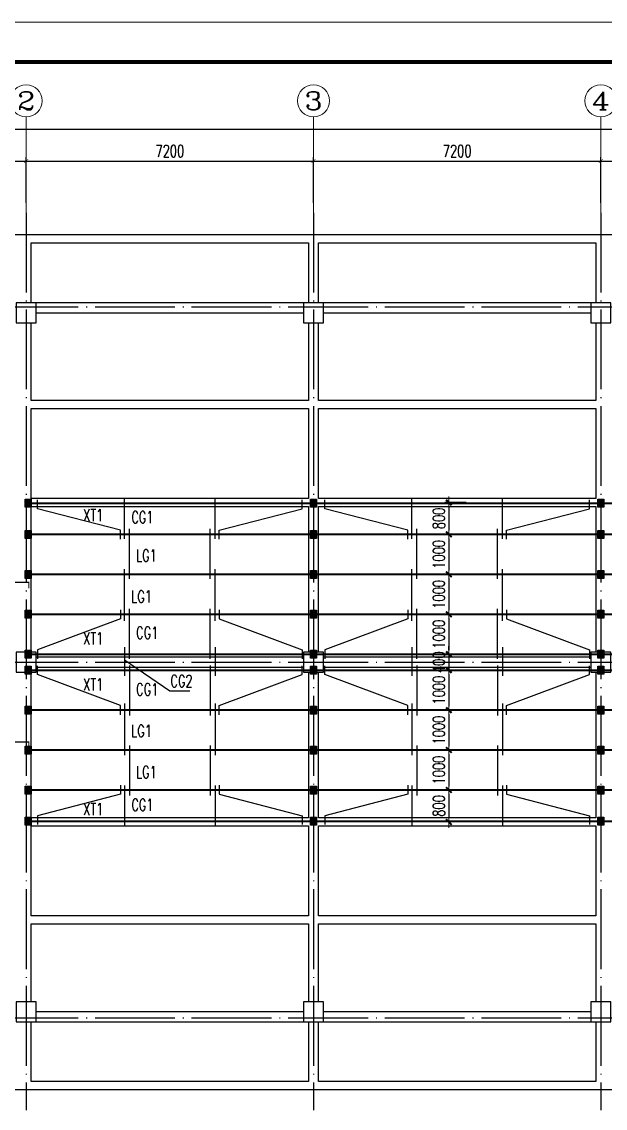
# Model space of a CAD drawing. Extents: x -21254 to 860439, y -324318 to 454338.
# Drawn here: x 185691 to 200316, y -185598 to -158393 of the extents above; entities that cross this region are included whole.
import ezdxf
from ezdxf.enums import TextEntityAlignment as Align

# ---------------------------------------------------------------- set-up
doc = ezdxf.new("R2010")
doc.units = 0
doc.header["$LTSCALE"] = 1000
doc.header["$MEASUREMENT"] = 0
doc.linetypes.add('DOTE', pattern=[2.42, 2, -0.2, 0.02, -0.2])
doc.layers.get('0').update_dxf_attribs({"linetype": 'CONTINUOUS'})
doc.layers.get('Defpoints').update_dxf_attribs({"linetype": 'CONTINUOUS', "lineweight": 5})
for name, color, linetype in [('AXIS_TEXT', 7, 'CONTINUOUS'), ('BEAM_CON', 4, 'CONTINUOUS'), ('BEAM_CONT', 4, 'CONTINUOUS'), ('COLU', 7, 'CONTINUOUS'), ('COLU_HATCH', 251, 'CONTINUOUS'), ('DIM_LIANG', 3, 'CONTINUOUS'), ('DIMENSION', 3, 'CONTINUOUS'), ('DOTE', 1, 'DOTE'), ('FSK_FREIN', 2, 'CONTINUOUS'), ('REIN', 1, 'CONTINUOUS')]:
    doc.layers.add(name, color=color, linetype=linetype)
doc.layers.add('DIM', color=3, linetype='CONTINUOUS', lineweight=5)
doc.layers.add('FRAME', color=3, linetype='CONTINUOUS', lineweight=5)
doc.styles.add('_TCH_AXIS', font='COMPLEX', dxfattribs={"bigfont": 'GBCBIG'})
doc.styles.add('COMPLEX', font='COMPLEX')
doc.styles.add('DXFS', font='txt.shx', dxfattribs={"width": 0.65, "bigfont": 'dxfs.shx'})
doc.styles.add('TSSD_Dimension', font='TXT.shx', dxfattribs={"width": 0.7, "bigfont": 'hztxt.shx'})
doc.dimstyles.new('TSSD_100_100$0', dxfattribs={"dimtxt": 300, "dimasz": 100, "dimexe": 100, "dimexo": 250, "dimgap": 100, "dimtad": 1, "dimdec": 0, "dimzin": 0, "dimdsep": 46, "dimtxsty": 'TSSD_Dimension', "dimblk1": '_tsdbk', "dimblk2": '_tsdbk', "dimsah": 1, "dimcen": 0, "dimdle": 100, "dimclrt": 7, "dimadec": 1, "dimazin": 0, "dimtfac": 1, "dimtdec": 0, "dimtix": 1, "dimtmove": 2, "dimatfit": 3, "dimldrblk": '_tsdbk', "dimfxl": 100, "dimtolj": 1, "dimtzin": 0, "dimarcsym": 0})

# ---------------------------------------------------------------- blocks, each defined once
blk = doc.blocks.new('_ARCHTICK')
at = {"color": 0, "linetype": 'ByBlock', "const_width": 0.15}
blk.add_lwpolyline([(-0.5, -0.5), (0.5, 0.5)], dxfattribs=at)
blk = doc.blocks.new('*D737')
at = {"layer": 'Defpoints', "color": 0, "ltscale": 0.5, "transparency": 16777216}
for p in [(185804, -161880), (178904, -163175), (185804, -163175)]:
    blk.add_point(p, dxfattribs=at)
at = {"layer": 'DIM', "color": 0, "lineweight": -2, "ltscale": 0.5, "transparency": 16777216}
for p, q in [((178904, -162925), (178904, -161780)), ((185804, -162925), (185804, -161780)), ((178804, -161880), (185904, -161880))]:
    blk.add_line(p, q, dxfattribs=at)
at = {"layer": 'DIM', "color": 0, "lineweight": -2, "ltscale": 0.5, "transparency": 16777216, "xscale": 100, "yscale": 100, "zscale": 100, "rotation": 180}
blk.add_blockref('_ARCHTICK', (178904, -161880), dxfattribs=at)
at = {"layer": 'DIM', "color": 0, "lineweight": -2, "ltscale": 0.5, "transparency": 16777216, "xscale": 100, "yscale": 100, "zscale": 100}
blk.add_blockref('_ARCHTICK', (185804, -161880), dxfattribs=at)
at = {"layer": 'DIM', "color": 3, "ltscale": 0.5, "transparency": 16777216, "insert": (182354, -161630), "char_height": 300, "attachment_point": 5, "style": 'TSSD_Dimension'}
blk.add_mtext('\\A1;6900', dxfattribs=at)
blk = doc.blocks.new('*D738')
at = {"layer": 'Defpoints', "color": 0, "ltscale": 0.5, "transparency": 16777216}
for p in [(193004, -161880), (185804, -163175), (193004, -163175)]:
    blk.add_point(p, dxfattribs=at)
at = {"layer": 'DIM', "color": 0, "lineweight": -2, "ltscale": 0.5, "transparency": 16777216}
for p, q in [((185804, -162925), (185804, -161780)), ((193004, -162925), (193004, -161780)), ((185704, -161880), (193104, -161880))]:
    blk.add_line(p, q, dxfattribs=at)
at = {"layer": 'DIM', "color": 0, "lineweight": -2, "ltscale": 0.5, "transparency": 16777216, "xscale": 100, "yscale": 100, "zscale": 100, "rotation": 180}
blk.add_blockref('_ARCHTICK', (185804, -161880), dxfattribs=at)
at = {"layer": 'DIM', "color": 0, "lineweight": -2, "ltscale": 0.5, "transparency": 16777216, "xscale": 100, "yscale": 100, "zscale": 100}
blk.add_blockref('_ARCHTICK', (193004, -161880), dxfattribs=at)
at = {"layer": 'DIM', "color": 3, "ltscale": 0.5, "transparency": 16777216, "insert": (189404, -161630), "char_height": 300, "attachment_point": 5, "style": 'TSSD_Dimension'}
blk.add_mtext('\\A1;7200', dxfattribs=at)
blk = doc.blocks.new('*D739')
at = {"layer": 'Defpoints', "color": 0, "ltscale": 0.5, "transparency": 16777216}
for p in [(200204, -161880), (193004, -163175), (200204, -163175)]:
    blk.add_point(p, dxfattribs=at)
at = {"layer": 'DIM', "color": 0, "lineweight": -2, "ltscale": 0.5, "transparency": 16777216}
for p, q in [((193004, -162925), (193004, -161780)), ((200204, -162925), (200204, -161780)), ((192904, -161880), (200304, -161880))]:
    blk.add_line(p, q, dxfattribs=at)
at = {"layer": 'DIM', "color": 0, "lineweight": -2, "ltscale": 0.5, "transparency": 16777216, "xscale": 100, "yscale": 100, "zscale": 100, "rotation": 180}
blk.add_blockref('_ARCHTICK', (193004, -161880), dxfattribs=at)
at = {"layer": 'DIM', "color": 0, "lineweight": -2, "ltscale": 0.5, "transparency": 16777216, "xscale": 100, "yscale": 100, "zscale": 100}
blk.add_blockref('_ARCHTICK', (200204, -161880), dxfattribs=at)
at = {"layer": 'DIM', "color": 3, "ltscale": 0.5, "transparency": 16777216, "insert": (196604, -161630), "char_height": 300, "attachment_point": 5, "style": 'TSSD_Dimension'}
blk.add_mtext('\\A1;7200', dxfattribs=at)
blk = doc.blocks.new('*D740')
at = {"layer": 'Defpoints', "color": 0, "ltscale": 0.5, "transparency": 16777216}
for p in [(207404, -161880), (200204, -163175), (207404, -163175)]:
    blk.add_point(p, dxfattribs=at)
at = {"layer": 'DIM', "color": 0, "lineweight": -2, "ltscale": 0.5, "transparency": 16777216}
for p, q in [((200204, -162925), (200204, -161780)), ((207404, -162925), (207404, -161780)), ((200104, -161880), (207504, -161880))]:
    blk.add_line(p, q, dxfattribs=at)
at = {"layer": 'DIM', "color": 0, "lineweight": -2, "ltscale": 0.5, "transparency": 16777216, "xscale": 100, "yscale": 100, "zscale": 100, "rotation": 180}
blk.add_blockref('_ARCHTICK', (200204, -161880), dxfattribs=at)
at = {"layer": 'DIM', "color": 0, "lineweight": -2, "ltscale": 0.5, "transparency": 16777216, "xscale": 100, "yscale": 100, "zscale": 100}
blk.add_blockref('_ARCHTICK', (207404, -161880), dxfattribs=at)
at = {"layer": 'DIM', "color": 3, "ltscale": 0.5, "transparency": 16777216, "insert": (203804, -161630), "char_height": 300, "attachment_point": 5, "style": 'TSSD_Dimension'}
blk.add_mtext('\\A1;7200', dxfattribs=at)
blk = doc.blocks.new('*D749')
at = {"layer": 'Defpoints', "color": 0, "ltscale": 0.5, "transparency": 16777216}
for p in [(254204, -161080), (178904, -163175), (254204, -163175)]:
    blk.add_point(p, dxfattribs=at)
at = {"layer": 'DIM', "color": 0, "lineweight": -2, "ltscale": 0.5, "transparency": 16777216}
for p, q in [((178904, -162925), (178904, -160980)), ((254204, -162925), (254204, -160980)), ((178804, -161080), (254304, -161080))]:
    blk.add_line(p, q, dxfattribs=at)
at = {"layer": 'DIM', "color": 0, "lineweight": -2, "ltscale": 0.5, "transparency": 16777216, "xscale": 100, "yscale": 100, "zscale": 100, "rotation": 180}
blk.add_blockref('_ARCHTICK', (178904, -161080), dxfattribs=at)
at = {"layer": 'DIM', "color": 0, "lineweight": -2, "ltscale": 0.5, "transparency": 16777216, "xscale": 100, "yscale": 100, "zscale": 100}
blk.add_blockref('_ARCHTICK', (254204, -161080), dxfattribs=at)
at = {"layer": 'DIM', "color": 3, "ltscale": 0.5, "transparency": 16777216, "insert": (216554, -160830), "char_height": 300, "attachment_point": 5, "style": 'TSSD_Dimension'}
blk.add_mtext('\\A1;75300', dxfattribs=at)
blk = doc.blocks.new('_AXISO')
blk.add_circle((0, 0), 0.5)
at = {"layer": 'AXIS_TEXT', "style": 'COMPLEX', "width": 1.041667}
blk.add_attdef('A', text='', height=0.56, dxfattribs=at).set_placement((-0.25, -0.28), (0.25, -0.28), align=Align.FIT)
blk = doc.blocks.new('BW-8474177', base_point=(371995, -166223))
at = {"layer": 'COLU_HATCH'}
for points in [[(372145, -158259), (371995, -158259), (371995, -158059), (372145, -158059)], [(372145, -159041), (371995, -159041), (371995, -158841), (372145, -158841)], [(372145, -160041), (371995, -160041), (371995, -159841), (372145, -159841)], [(372145, -161041), (371995, -161041), (371995, -160841), (372145, -160841)], [(372145, -162041), (371995, -162041), (371995, -161841), (372145, -161841)], [(372145, -162441), (371995, -162441), (371995, -162241), (372145, -162241)], [(372145, -163441), (371995, -163441), (371995, -163241), (372145, -163241)], [(372145, -164441), (371995, -164441), (371995, -164241), (372145, -164241)], [(372145, -165441), (371995, -165441), (371995, -165241), (372145, -165241)], [(372145, -166223), (371995, -166223), (371995, -166023), (372145, -166023)]]:
    blk.add_hatch(color=256, dxfattribs=at).paths.add_polyline_path(points)
at = {"layer": 'COLU'}
for points in [[(372145, -158259), (371995, -158259), (371995, -158059), (372145, -158059)], [(372145, -159041), (371995, -159041), (371995, -158841), (372145, -158841)], [(372145, -160041), (371995, -160041), (371995, -159841), (372145, -159841)], [(372145, -161041), (371995, -161041), (371995, -160841), (372145, -160841)], [(372145, -162041), (371995, -162041), (371995, -161841), (372145, -161841)], [(372145, -162441), (371995, -162441), (371995, -162241), (372145, -162241)], [(372145, -163441), (371995, -163441), (371995, -163241), (372145, -163241)], [(372145, -164441), (371995, -164441), (371995, -164241), (372145, -164241)], [(372145, -165441), (371995, -165441), (371995, -165241), (372145, -165241)], [(372145, -166223), (371995, -166223), (371995, -166023), (372145, -166023)]]:
    blk.add_lwpolyline(points, close=True, dxfattribs=at)
blk = doc.blocks.new('_tsdbk')
blk.add_line((-1, 0), (1.5, 0))
at = {"const_width": 0.5}
blk.add_lwpolyline([(-0.7, -0.7), (0.7, 0.7)], dxfattribs=at)
blk = doc.blocks.new('*D822')
at = {"layer": 'Defpoints', "color": 0, "transparency": 16777216}
for p in [(197081, -170429), (196395, -171229), (197081, -171229)]:
    blk.add_point(p, dxfattribs=at)
at = {"layer": 'DIM', "color": 0, "lineweight": -2, "transparency": 16777216}
for p, q in [((196831, -170429), (196295, -170429)), ((196395, -170529), (196395, -171129)), ((196831, -171229), (196295, -171229))]:
    blk.add_line(p, q, dxfattribs=at)
at = {"layer": 'DIM', "color": 0, "lineweight": -2, "transparency": 16777216, "xscale": 100, "yscale": 100, "zscale": 100}
for p, rotation in [((196395, -170429), 89.99999999999993), ((196395, -171229), 269.9999999999999)]:
    blk.add_blockref('_tsdbk', p, dxfattribs=dict(at, rotation=rotation))
at = {"layer": 'DIM', "color": 7, "transparency": 16777216, "insert": (196145, -170829), "char_height": 300, "attachment_point": 5, "rotation": 90, "style": 'TSSD_Dimension'}
blk.add_mtext('\\A1;800', dxfattribs=at)
blk = doc.blocks.new('*D823')
at = {"layer": 'Defpoints', "color": 0, "transparency": 16777216}
for p in [(197081, -171229), (196395, -172229), (197081, -172229)]:
    blk.add_point(p, dxfattribs=at)
at = {"layer": 'DIM', "color": 0, "lineweight": -2, "transparency": 16777216}
for p, q in [((196831, -171229), (196295, -171229)), ((196395, -171329), (196395, -172129)), ((196831, -172229), (196295, -172229))]:
    blk.add_line(p, q, dxfattribs=at)
at = {"layer": 'DIM', "color": 0, "lineweight": -2, "transparency": 16777216, "xscale": 100, "yscale": 100, "zscale": 100}
for p, rotation in [((196395, -171229), 89.99999999999993), ((196395, -172229), 269.9999999999999)]:
    blk.add_blockref('_tsdbk', p, dxfattribs=dict(at, rotation=rotation))
at = {"layer": 'DIM', "color": 7, "transparency": 16777216, "insert": (196145, -171729), "char_height": 300, "attachment_point": 5, "rotation": 90, "style": 'TSSD_Dimension'}
blk.add_mtext('\\A1;1000', dxfattribs=at)
blk = doc.blocks.new('*D824')
at = {"layer": 'Defpoints', "color": 0, "transparency": 16777216}
for p in [(197081, -172229), (196395, -173229), (197081, -173229)]:
    blk.add_point(p, dxfattribs=at)
at = {"layer": 'DIM', "color": 0, "lineweight": -2, "transparency": 16777216}
for p, q in [((196831, -172229), (196295, -172229)), ((196395, -172329), (196395, -173129)), ((196831, -173229), (196295, -173229))]:
    blk.add_line(p, q, dxfattribs=at)
at = {"layer": 'DIM', "color": 0, "lineweight": -2, "transparency": 16777216, "xscale": 100, "yscale": 100, "zscale": 100}
for p, rotation in [((196395, -172229), 89.99999999999993), ((196395, -173229), 269.9999999999999)]:
    blk.add_blockref('_tsdbk', p, dxfattribs=dict(at, rotation=rotation))
at = {"layer": 'DIM', "color": 7, "transparency": 16777216, "insert": (196145, -172729), "char_height": 300, "attachment_point": 5, "rotation": 90, "style": 'TSSD_Dimension'}
blk.add_mtext('\\A1;1000', dxfattribs=at)
blk = doc.blocks.new('*D825')
at = {"layer": 'Defpoints', "color": 0, "transparency": 16777216}
for p in [(197081, -173229), (196395, -174229), (197081, -174229)]:
    blk.add_point(p, dxfattribs=at)
at = {"layer": 'DIM', "color": 0, "lineweight": -2, "transparency": 16777216}
for p, q in [((196831, -173229), (196295, -173229)), ((196395, -173329), (196395, -174129)), ((196831, -174229), (196295, -174229))]:
    blk.add_line(p, q, dxfattribs=at)
at = {"layer": 'DIM', "color": 0, "lineweight": -2, "transparency": 16777216, "xscale": 100, "yscale": 100, "zscale": 100}
for p, rotation in [((196395, -173229), 89.99999999999993), ((196395, -174229), 269.9999999999999)]:
    blk.add_blockref('_tsdbk', p, dxfattribs=dict(at, rotation=rotation))
at = {"layer": 'DIM', "color": 7, "transparency": 16777216, "insert": (196145, -173729), "char_height": 300, "attachment_point": 5, "rotation": 90, "style": 'TSSD_Dimension'}
blk.add_mtext('\\A1;1000', dxfattribs=at)
blk = doc.blocks.new('*D826')
at = {"layer": 'Defpoints', "color": 0, "transparency": 16777216}
for p in [(197081, -174229), (196395, -174629), (197081, -174629)]:
    blk.add_point(p, dxfattribs=at)
at = {"layer": 'DIM', "color": 0, "lineweight": -2, "transparency": 16777216}
for p, q in [((196395, -174129), (196395, -174029)), ((196831, -174229), (196295, -174229)), ((196395, -174229), (196395, -174629)), ((196831, -174629), (196295, -174629)), ((196395, -174729), (196395, -174829))]:
    blk.add_line(p, q, dxfattribs=at)
at = {"layer": 'DIM', "color": 0, "lineweight": -2, "transparency": 16777216, "xscale": 100, "yscale": 100, "zscale": 100}
for p, rotation in [((196395, -174229), 269.9999999999999), ((196395, -174629), 89.99999999999994)]:
    blk.add_blockref('_tsdbk', p, dxfattribs=dict(at, rotation=rotation))
at = {"layer": 'DIM', "color": 7, "transparency": 16777216, "insert": (196145, -174429), "char_height": 300, "attachment_point": 5, "rotation": 90, "style": 'TSSD_Dimension'}
blk.add_mtext('\\A1;400', dxfattribs=at)
blk = doc.blocks.new('*D827')
at = {"layer": 'Defpoints', "color": 0, "transparency": 16777216}
for p in [(197081, -174629), (196395, -175629), (197081, -175629)]:
    blk.add_point(p, dxfattribs=at)
at = {"layer": 'DIM', "color": 0, "lineweight": -2, "transparency": 16777216}
for p, q in [((196831, -174629), (196295, -174629)), ((196395, -174729), (196395, -175529)), ((196831, -175629), (196295, -175629))]:
    blk.add_line(p, q, dxfattribs=at)
at = {"layer": 'DIM', "color": 0, "lineweight": -2, "transparency": 16777216, "xscale": 100, "yscale": 100, "zscale": 100}
for p, rotation in [((196395, -174629), 89.99999999999993), ((196395, -175629), 269.9999999999999)]:
    blk.add_blockref('_tsdbk', p, dxfattribs=dict(at, rotation=rotation))
at = {"layer": 'DIM', "color": 7, "transparency": 16777216, "insert": (196145, -175129), "char_height": 300, "attachment_point": 5, "rotation": 90, "style": 'TSSD_Dimension'}
blk.add_mtext('\\A1;1000', dxfattribs=at)
blk = doc.blocks.new('*D828')
at = {"layer": 'Defpoints', "color": 0, "transparency": 16777216}
for p in [(197081, -175629), (196395, -176629), (197081, -176629)]:
    blk.add_point(p, dxfattribs=at)
at = {"layer": 'DIM', "color": 0, "lineweight": -2, "transparency": 16777216}
for p, q in [((196831, -175629), (196295, -175629)), ((196395, -175729), (196395, -176529)), ((196831, -176629), (196295, -176629))]:
    blk.add_line(p, q, dxfattribs=at)
at = {"layer": 'DIM', "color": 0, "lineweight": -2, "transparency": 16777216, "xscale": 100, "yscale": 100, "zscale": 100}
for p, rotation in [((196395, -175629), 89.99999999999993), ((196395, -176629), 269.9999999999999)]:
    blk.add_blockref('_tsdbk', p, dxfattribs=dict(at, rotation=rotation))
at = {"layer": 'DIM', "color": 7, "transparency": 16777216, "insert": (196145, -176129), "char_height": 300, "attachment_point": 5, "rotation": 90, "style": 'TSSD_Dimension'}
blk.add_mtext('\\A1;1000', dxfattribs=at)
blk = doc.blocks.new('*D829')
at = {"layer": 'Defpoints', "color": 0, "transparency": 16777216}
for p in [(197081, -176629), (196395, -177629), (197081, -177629)]:
    blk.add_point(p, dxfattribs=at)
at = {"layer": 'DIM', "color": 0, "lineweight": -2, "transparency": 16777216}
for p, q in [((196831, -176629), (196295, -176629)), ((196395, -176729), (196395, -177529)), ((196831, -177629), (196295, -177629))]:
    blk.add_line(p, q, dxfattribs=at)
at = {"layer": 'DIM', "color": 0, "lineweight": -2, "transparency": 16777216, "xscale": 100, "yscale": 100, "zscale": 100}
for p, rotation in [((196395, -176629), 89.99999999999993), ((196395, -177629), 269.9999999999999)]:
    blk.add_blockref('_tsdbk', p, dxfattribs=dict(at, rotation=rotation))
at = {"layer": 'DIM', "color": 7, "transparency": 16777216, "insert": (196145, -177129), "char_height": 300, "attachment_point": 5, "rotation": 90, "style": 'TSSD_Dimension'}
blk.add_mtext('\\A1;1000', dxfattribs=at)
blk = doc.blocks.new('*D830')
at = {"layer": 'Defpoints', "color": 0, "transparency": 16777216}
for p in [(197081, -177629), (196395, -178429), (197081, -178429)]:
    blk.add_point(p, dxfattribs=at)
at = {"layer": 'DIM', "color": 0, "lineweight": -2, "transparency": 16777216}
for p, q in [((196831, -177629), (196295, -177629)), ((196395, -177729), (196395, -178329)), ((196831, -178429), (196295, -178429))]:
    blk.add_line(p, q, dxfattribs=at)
at = {"layer": 'DIM', "color": 0, "lineweight": -2, "transparency": 16777216, "xscale": 100, "yscale": 100, "zscale": 100}
for p, rotation in [((196395, -177629), 89.99999999999993), ((196395, -178429), 269.9999999999999)]:
    blk.add_blockref('_tsdbk', p, dxfattribs=dict(at, rotation=rotation))
at = {"layer": 'DIM', "color": 7, "transparency": 16777216, "insert": (196145, -178029), "char_height": 300, "attachment_point": 5, "rotation": 90, "style": 'TSSD_Dimension'}
blk.add_mtext('\\A1;800', dxfattribs=at)
blk = doc.blocks.new('BW-43542453', base_point=(595792, -20487, 0))
at = {"layer": 'FRAME'}
for points, const_width in [([(595792, 21513), (595792, -20487), (699892, -20487), (699892, 21513)], 20), ([(598292, 20513), (598292, -19487), (698892, -19487), (698892, 20513)], 100)]:
    blk.add_lwpolyline(points, close=True, dxfattribs=dict(at, const_width=const_width))

msp = doc.modelspace()

# ---------------------------------------------------------------- linework, layer by layer
at = {"layer": 'BEAM_CON'}
for p, q in [((188269.613, -171338.653), (188269.613, -170317.917)), ((190538.177, -171338.653), (190538.177, -170317.917)), ((195469.613, -171338.653), (195469.613, -170317.917)), ((197738.177, -171338.653), (197738.177, -170317.917)), ((188390.95, -172343.588), (188390.95, -171092.706)), ((190416.84, -172343.588), (190416.84, -171092.706)), ((195590.95, -172343.588), (195590.95, -171092.706)), ((197616.84, -172343.588), (197616.84, -171092.706)), ((188269.613, -173394.577), (188269.613, -172099.245)), ((190538.177, -173394.577), (190538.177, -172099.245)), ((195469.613, -173394.577), (195469.613, -172099.245)), ((197738.177, -173394.577), (197738.177, -172099.245)), ((188390.95, -174345.306), (188390.95, -173094.424)), ((190416.84, -174345.306), (190416.84, -173094.424)), ((195590.95, -174345.306), (195590.95, -173094.424)), ((197616.84, -174345.306), (197616.84, -173094.424)), ((188269.613, -174052.179), (188269.613, -174771.016)), ((190538.177, -174052.179), (190538.177, -174771.016)), ((195469.613, -174052.179), (195469.613, -174771.016)), ((197738.177, -174052.179), (197738.177, -174771.016)), ((188390.95, -174513.624), (188390.95, -175764.507)), ((190416.84, -174513.624), (190416.84, -175764.507)), ((195590.95, -174513.624), (195590.95, -175764.507)), ((197616.84, -174513.624), (197616.84, -175764.507)), ((188269.613, -175464.354), (188269.613, -176759.685)), ((190538.177, -175464.354), (190538.177, -176759.685)), ((195469.613, -175464.354), (195469.613, -176759.685)), ((197738.177, -175464.354), (197738.177, -176759.685)), ((188390.95, -176515.342), (188390.95, -177766.225)), ((190416.84, -176515.342), (190416.84, -177766.225)), ((195590.95, -176515.342), (195590.95, -177766.225)), ((197616.84, -176515.342), (197616.84, -177766.225)), ((188269.613, -177520.278), (188269.613, -178541.013)), ((190538.177, -177520.278), (190538.177, -178541.013)), ((195469.613, -177520.278), (195469.613, -178541.013)), ((197738.177, -177520.278), (197738.177, -178541.013))]:
    msp.add_line(p, q, dxfattribs=at)
for points in [[(188170.38, -171352.51), (188170.38, -171121.953), (186089.325, -170584.94), (186089.325, -170366.557)], [(190637.41, -171352.51), (190637.41, -171121.953), (192718.465, -170584.94), (192718.465, -170366.557)], [(195370.38, -171352.51), (195370.38, -171121.953), (193289.325, -170584.94), (193289.325, -170366.557)], [(197837.41, -171352.51), (197837.41, -171121.953), (199918.465, -170584.94), (199918.465, -170366.557)], [(188170.38, -173114.187), (188170.38, -173344.744), (186089.325, -174122.546), (186089.325, -174340.93)], [(190637.41, -173114.187), (190637.41, -173344.744), (192718.465, -174122.546), (192718.465, -174340.93)], [(195370.38, -173114.187), (195370.38, -173344.744), (193289.325, -174122.546), (193289.325, -174340.93)], [(197837.41, -173114.187), (197837.41, -173344.744), (199918.465, -174122.546), (199918.465, -174340.93)], [(188170.38, -175744.744), (188170.38, -175514.187), (186089.325, -174736.384), (186089.325, -174518.001)], [(190637.41, -175744.744), (190637.41, -175514.187), (192718.465, -174736.384), (192718.465, -174518.001)], [(195370.38, -175744.744), (195370.38, -175514.187), (193289.325, -174736.384), (193289.325, -174518.001)], [(197837.41, -175744.744), (197837.41, -175514.187), (199918.465, -174736.384), (199918.465, -174518.001)], [(188170.38, -177506.42), (188170.38, -177736.977), (186089.325, -178273.99), (186089.325, -178492.374)], [(190637.41, -177506.42), (190637.41, -177736.977), (192718.465, -178273.99), (192718.465, -178492.374)], [(195370.38, -177506.42), (195370.38, -177736.977), (193289.325, -178273.99), (193289.325, -178492.374)], [(197837.41, -177506.42), (197837.41, -177736.977), (199918.465, -178273.99), (199918.465, -178492.374)]]:
    msp.add_lwpolyline(points, dxfattribs=at)
at = {"layer": 'BEAM_CONT'}
for p, q in [((229103.87, -163729.465), (178803.883, -163729.465)), ((185928.884, -163929.465), (192878.872, -163929.465)), ((185928.894, -165429.541), (185928.884, -163929.465)), ((192878.872, -163929.465), (192878.894, -165429.541)), ((193128.872, -163929.465), (200078.871, -163929.465)), ((193128.894, -165429.541), (193128.872, -163929.465)), ((200078.871, -163929.465), (200078.894, -165429.541)), ((192753.895, -165429.541), (186053.895, -165429.541)), ((186053.895, -165679.541), (192753.895, -165679.541)), ((199953.895, -165429.541), (193253.895, -165429.541)), ((193253.895, -165679.541), (199953.895, -165679.541)), ((185928.895, -167879.465), (185928.895, -165929.541)), ((192878.895, -165929.541), (192878.895, -167879.465)), ((193128.895, -167879.465), (193128.895, -165929.541)), ((200078.895, -165929.541), (200078.895, -167879.465)), ((192878.895, -167879.465), (185928.895, -167879.465)), ((185928.895, -168079.465), (192878.895, -168079.465)), ((185928.895, -170329.465), (185928.895, -168079.465)), ((192878.895, -168079.465), (192878.895, -170329.465)), ((200078.895, -167879.465), (193128.895, -167879.465)), ((193128.895, -168079.465), (200078.895, -168079.465)), ((193128.895, -170329.465), (193128.895, -168079.465)), ((200078.895, -168079.465), (200078.895, -170329.465)), ((192878.895, -170329.465), (185928.895, -170329.465)), ((185928.895, -170529.465), (192878.895, -170529.465)), ((185928.895, -174179.465), (185928.895, -170529.465)), ((192878.895, -170529.465), (192878.895, -174179.465)), ((200078.895, -170329.465), (193128.895, -170329.465)), ((193128.895, -170529.465), (200078.895, -170529.465)), ((193128.895, -174179.465), (193128.895, -170529.465)), ((200078.895, -170529.465), (200078.895, -174179.465)), ((192753.895, -174304.465), (186053.895, -174304.465)), ((199953.895, -174304.465), (193253.895, -174304.465)), ((186053.895, -174554.465), (192753.895, -174554.465)), ((193253.895, -174554.465), (199953.895, -174554.465)), ((185928.895, -178329.465), (185928.895, -174679.465)), ((192878.895, -174679.465), (192878.895, -178329.465)), ((193128.895, -178329.465), (193128.895, -174679.465)), ((200078.895, -174679.465), (200078.895, -178329.465)), ((192878.895, -178329.465), (185928.895, -178329.465)), ((200078.895, -178329.465), (193128.895, -178329.465)), ((185928.895, -178529.465), (192878.895, -178529.465)), ((185928.895, -180779.465), (185928.895, -178529.465)), ((192878.895, -178529.465), (192878.895, -180779.465)), ((193128.895, -178529.465), (200078.895, -178529.465)), ((193128.895, -180779.465), (193128.895, -178529.465)), ((200078.895, -178529.465), (200078.895, -180779.465)), ((192878.895, -180779.465), (185928.895, -180779.465)), ((200078.895, -180779.465), (193128.895, -180779.465)), ((185928.895, -180979.465), (192878.895, -180979.465)), ((185928.895, -182929.541), (185928.895, -180979.465)), ((192878.895, -180979.465), (192878.895, -182929.541)), ((193128.895, -180979.465), (200078.895, -180979.465)), ((193128.895, -182929.541), (193128.895, -180979.465)), ((200078.895, -180979.465), (200078.895, -182929.541)), ((192753.895, -183179.541), (186053.895, -183179.541)), ((199953.895, -183179.541), (193253.895, -183179.541)), ((185928.895, -184929.465), (185928.895, -183429.541)), ((186053.895, -183429.541), (192753.895, -183429.541)), ((192878.895, -183429.541), (192878.895, -184929.465)), ((193128.895, -184929.465), (193128.895, -183429.541)), ((193253.895, -183429.541), (199953.895, -183429.541)), ((200078.895, -183429.541), (200078.895, -184929.465)), ((192878.895, -184929.465), (185928.895, -184929.465)), ((200078.895, -184929.465), (193128.895, -184929.465)), ((178803.895, -185129.465), (229103.895, -185129.465))]:
    msp.add_line(p, q, dxfattribs=at)
at = {"layer": 'COLU'}
for points in [[(186053.895, -165929.541), (186053.895, -165429.541), (185553.895, -165429.541), (185553.895, -165929.541)], [(193253.895, -165929.541), (193253.895, -165429.541), (192753.895, -165429.541), (192753.895, -165929.541)], [(200453.895, -165929.541), (200453.895, -165429.541), (199953.895, -165429.541), (199953.895, -165929.541)], [(186053.895, -174679.465), (186053.895, -174179.465), (185553.895, -174179.465), (185553.895, -174679.465)], [(193253.895, -174679.465), (193253.895, -174179.465), (192753.895, -174179.465), (192753.895, -174679.465)], [(200453.895, -174679.465), (200453.895, -174179.465), (199953.895, -174179.465), (199953.895, -174679.465)], [(186053.895, -183429.541), (186053.895, -182929.541), (185553.895, -182929.541), (185553.895, -183429.541)], [(193253.895, -183429.541), (193253.895, -182929.541), (192753.895, -182929.541), (192753.895, -183429.541)], [(200453.895, -183429.541), (200453.895, -182929.541), (199953.895, -182929.541), (199953.895, -183429.541)]]:
    msp.add_lwpolyline(points, close=True, dxfattribs=at)
at = {"layer": 'DIM', "ltscale": 0.5}
for p, q in [((185803.895, -163175.235), (185803.895, -160772.441)), ((193003.895, -163175.235), (193003.895, -160772.441)), ((200203.895, -163175.235), (200203.895, -160772.441))]:
    msp.add_line(p, q, dxfattribs=at)
at = {"layer": 'DIM_LIANG'}
for p, q in [((189405.725, -175150.281), (188269.613, -174376.018)), ((189904.79, -175150.281), (189405.725, -175150.281))]:
    msp.add_line(p, q, dxfattribs=at)
at = {"layer": 'DOTE', "linetype": 'DOTE'}
for p, q in [((185803.895, -163175.235), (185803.895, -185643.96)), ((193003.895, -163175.235), (193003.895, -185643.96)), ((200203.895, -163175.235), (200203.895, -185643.96)), ((177850.296, -165529.465), (255392.61, -165529.465)), ((177850.296, -174429.465), (255392.61, -174429.465)), ((177850.296, -183329.465), (255392.61, -183329.465))]:
    msp.add_line(p, q, dxfattribs=at)
at = {"layer": 'FSK_FREIN', "const_width": 30}
for points in [[(184678.895, -172579.465), (184678.895, -172429.465), (185868.895, -172429.465), (185868.895, -172579.465)], [(184678.895, -176579.465), (184678.895, -176429.465), (185868.895, -176429.465), (185868.895, -176579.465)]]:
    msp.add_lwpolyline(points, dxfattribs=at)
at = {"layer": 'REIN', "const_width": 50}
for points in [[(185928.895, -170447.475), (229003.895, -170447.475)], [(185928.895, -170447.475), (229003.895, -170447.475)], [(185928.895, -171229.465), (229003.895, -171229.465)], [(185928.895, -171229.465), (229003.895, -171229.465)], [(185928.895, -172229.465), (229003.895, -172229.465)], [(185928.895, -172229.465), (229003.895, -172229.465)], [(185928.895, -173229.465), (229003.895, -173229.465)], [(185928.895, -173229.465), (229003.895, -173229.465)], [(185928.895, -174229.465), (229003.895, -174229.465)], [(185928.895, -174629.465), (229003.895, -174629.465)], [(185928.895, -175629.465), (229003.895, -175629.465)], [(185928.895, -176629.465), (229003.895, -176629.465)], [(185928.895, -177629.465), (229003.895, -177629.465)], [(185928.895, -178411.456), (229003.895, -178411.456)]]:
    msp.add_lwpolyline(points, dxfattribs=at)

# ---------------------------------------------------------------- block references
at = {"layer": 'DIM', "ltscale": 0.5}
ref = msp.add_blockref('_AXISO', (185803.895, -160372.441), dxfattribs=dict(at, xscale=800, yscale=800, zscale=800))
ref.add_attrib('A', '2', dxfattribs={"layer": 'AXIS_TEXT', "height": 452.548, "style": '_TCH_AXIS', "width": 1.5}).set_placement((185577.621, -160598.716), (186030.169, -160598.716), align=Align.FIT)
ref = msp.add_blockref('_AXISO', (193003.895, -160372.441), dxfattribs=dict(at, xscale=800, yscale=800, zscale=800))
ref.add_attrib('A', '3', dxfattribs={"layer": 'AXIS_TEXT', "height": 452.548, "style": '_TCH_AXIS', "width": 1.5}).set_placement((192777.621, -160598.716), (193230.169, -160598.716), align=Align.FIT)
ref = msp.add_blockref('_AXISO', (200203.895, -160372.441), dxfattribs=dict(at, xscale=800, yscale=800, zscale=800))
ref.add_attrib('A', '4', dxfattribs={"layer": 'AXIS_TEXT', "height": 452.548, "rotation": 360, "style": '_TCH_AXIS', "width": 1.3125}).set_placement((199977.621, -160598.716), (200430.169, -160598.716), align=Align.FIT)
at = {"layer": 'DIMENSION'}
msp.add_blockref('BW-43542453', (170070.236, -200402.655, 0), dxfattribs=at)
at = {"layer": 'REIN'}
for p in [(185778.895, -178511.456), (192928.895, -178511.456), (200128.895, -178511.456), (200128.895, -178511.456)]:
    msp.add_blockref('BW-8474177', p, dxfattribs=at)

# ---------------------------------------------------------------- texts
at = {"layer": 'DIM_LIANG', "style": 'DXFS', "width": 0.7}
for s, p in [('XT1', (187484.101, -170901.174)), ('CG1', (188716.319, -170948.521)), ('LG1', (188815.815, -171907.513)), ('LG1', (188694.478, -172936.277)), ('CG1', (188837.656, -173840.101)), ('XT1', (187484.101, -173985.465)), ('XT1', (187484.101, -175138.849)), ('CG2', (189696.208, -175050.615)), ('CG1', (188837.656, -175259.302)), ('LG1', (188694.478, -176301.385)), ('LG1', (188815.815, -177330.149)), ('CG1', (188716.319, -178150.882)), ('XT1', (187484.101, -178259.837))]:
    msp.add_text(s, height=300, dxfattribs=at).set_placement(p, align=Align.CENTER)

# ---------------------------------------------------------------- dimensions: what is measured, and where the dimension line sits
at = {"layer": 'DIM', "ltscale": 0.5}
for p1, p2, distance, picture, middle in [((178903.895, -163175.235), (254203.895, -163175.235), 2095.254, '*D749', (216553.895, -160829.98)), ((178903.895, -163175.235), (185803.895, -163175.235), 1295.254, '*D737', (182353.895, -161629.98)), ((185803.895, -163175.235), (193003.895, -163175.235), 1295.254, '*D738', (189403.895, -161629.98)), ((193003.895, -163175.235), (200203.895, -163175.235), 1295.254, '*D739', (196603.895, -161629.98)), ((200203.895, -163175.235), (207403.895, -163175.235), 1295.254, '*D740', (203803.895, -161629.98))]:
    dim = msp.add_aligned_dim(p1=p1, p2=p2, distance=distance, dimstyle='TSSD_100_100$0', override={"dimblk": 'ARCHTICK', "dimsah": 0, "dimclrt": 3, "dimadec": 0, "dimfxl": 1}, dxfattribs=at)
    dim.commit()
    dim.dimension.update_dxf_attribs({"geometry": picture, "text_midpoint": middle})
at = {"layer": 'DIM'}
for base, p1, p2, picture, middle in [((196394.749, -171229.465), (197080.875, -170429.465), (197080.875, -171229.465), '*D822', (196144.749, -170829.465)), ((196394.749, -172229.465), (197080.875, -171229.465), (197080.875, -172229.465), '*D823', (196144.749, -171729.465)), ((196394.749, -173229.465), (197080.875, -172229.465), (197080.875, -173229.465), '*D824', (196144.749, -172729.465)), ((196394.749, -174229.465), (197080.875, -173229.465), (197080.875, -174229.465), '*D825', (196144.749, -173729.465)), ((196394.749, -174629.465), (197080.875, -174229.465), (197080.875, -174629.465), '*D826', (196144.749, -174429.465)), ((196394.749, -175629.465), (197080.875, -174629.465), (197080.875, -175629.465), '*D827', (196144.749, -175129.465)), ((196394.749, -176629.465), (197080.875, -175629.465), (197080.875, -176629.465), '*D828', (196144.749, -176129.465)), ((196394.749, -177629.465), (197080.875, -176629.465), (197080.875, -177629.465), '*D829', (196144.749, -177129.465)), ((196394.749, -178429.465), (197080.875, -177629.465), (197080.875, -178429.465), '*D830', (196144.749, -178029.465))]:
    dim = msp.add_linear_dim(base=base, p1=p1, p2=p2, angle=90, dimstyle='TSSD_100_100$0', dxfattribs=at)
    dim.commit()
    dim.dimension.update_dxf_attribs({"geometry": picture, "text_midpoint": middle})

doc.saveas('drawing.dxf')
